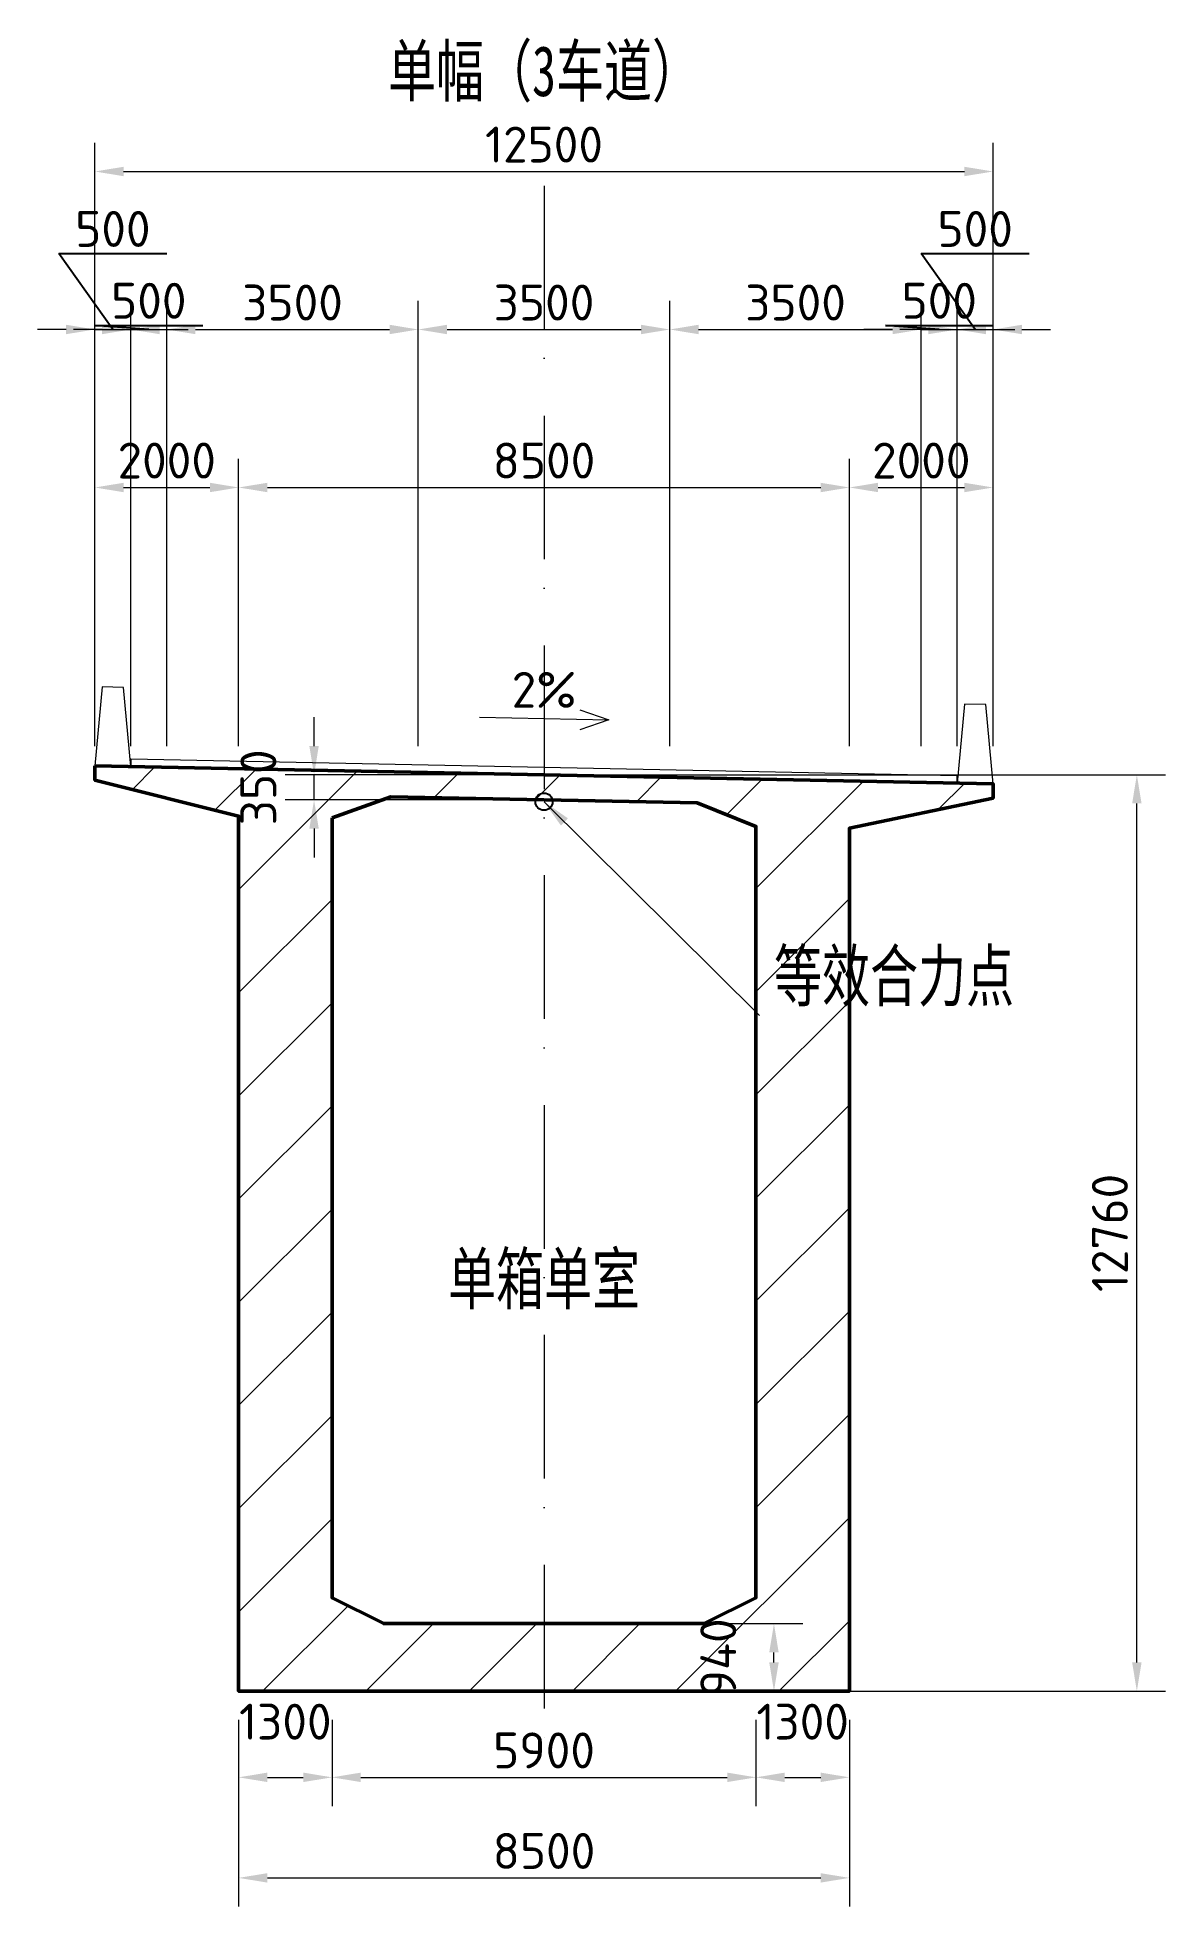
# Model space of a CAD drawing. Header units: millimetres. Extents: x 36000 to 115635, y 24640 to 50667.
# Drawn here: x 36000 to 51700, y 24640 to 50667 of the extents above.
import ezdxf
from ezdxf.enums import TextEntityAlignment as Align

# ---------------------------------------------------------------- set-up
doc = ezdxf.new("R2010")
doc.units = ezdxf.units.MM
doc.linetypes.add('B-CENTER', pattern=[3200, 2000, -400, 0, -800])
for name, color, linetype, lineweight in [('B-CENTER', 7, 'B-CENTER', 13), ('B-CUT', 7, 'Continuous', 50), ('B-DETAIL', 7, 'Continuous', 13), ('B-DIM', 7, 'Continuous', 13), ('B-HATCH', 7, 'Continuous', 13), ('B-PRESTRESS', 7, 'Continuous', 25), ('B-TEXT', 7, 'Continuous', 13)]:
    doc.layers.add(name, color=color, linetype=linetype, lineweight=lineweight)
doc.styles.add('CN_FS', font='simfang.ttf', dxfattribs={"width": 0.7})
doc.styles.add('ISO_NUM', font='isocpeur.ttf')
doc.dimstyles.new('CN_MM_200', dxfattribs={"dimscale": 200, "dimtxt": 2.5, "dimasz": 2, "dimexe": 2, "dimexo": 2, "dimtad": 1, "dimdec": 0, "dimtxsty": 'ISO_NUM', "dimcen": 2.5, "dimazin": 3, "dimtfac": 1, "dimtmove": 1, "dimatfit": 3, "dimlwd": 13, "dimlwe": 13, "dimarcsym": 0})

# ---------------------------------------------------------------- blocks, each defined once
blk = doc.blocks.new('_CLOSEDFILLED')
at = {"color": 0, "linetype": 'ByBlock'}
blk.add_solid([(-1, 0.164), (0, 0), (-1, -0.164)], dxfattribs=at)
blk = doc.blocks.new('*D2')
at = {"color": 0}
for p, q in [((37050, 46600), (36300, 47656.25)), ((36300, 47656.25), (37800, 47656.25))]:
    blk.add_line(p, q, dxfattribs=at)
at = {"color": 0, "lineweight": 13}
for p, q in [((36800, 40800), (36800, 47000)), ((37300, 40800), (37300, 47000)), ((36400, 46600), (36000, 46600)), ((36800, 46600), (37300, 46600)), ((37700, 46600), (38100, 46600))]:
    blk.add_line(p, q, dxfattribs=at)
at = {"layer": 'Defpoints'}
for p in [(36800, 46600), (36800, 40400), (37300, 40400)]:
    blk.add_point(p, dxfattribs=at)
at = {"layer": 'B-DIM', "color": 0, "xscale": 400, "yscale": 400}
blk.add_blockref('_CLOSEDFILLED', (36800, 46600), dxfattribs=at)
at = {"layer": 'B-DIM', "color": 0, "xscale": 400, "yscale": 400, "rotation": 180}
blk.add_blockref('_CLOSEDFILLED', (37300, 46600), dxfattribs=at)
at = {"layer": 'B-DIM', "color": 0, "insert": (37050, 48000), "char_height": 500, "attachment_point": 5, "style": 'ISO_NUM'}
blk.add_mtext('500', dxfattribs=at)
blk = doc.blocks.new('*D3')
at = {"color": 0, "lineweight": 13}
for p, q in [((37300, 40800), (37300, 47000)), ((37800, 40800), (37800, 47000)), ((36900, 46600), (36500, 46600)), ((37300, 46600), (37800, 46600)), ((38200, 46600), (38600, 46600))]:
    blk.add_line(p, q, dxfattribs=at)
at = {"color": 0}
for p, q in [((37550, 46600), (36800, 46656.25)), ((36800, 46656.25), (38300, 46656.25))]:
    blk.add_line(p, q, dxfattribs=at)
at = {"layer": 'Defpoints'}
for p in [(37300, 46600), (37300, 40400), (37800, 40400)]:
    blk.add_point(p, dxfattribs=at)
at = {"layer": 'B-DIM', "color": 0, "xscale": 400, "yscale": 400}
blk.add_blockref('_CLOSEDFILLED', (37300, 46600), dxfattribs=at)
at = {"layer": 'B-DIM', "color": 0, "xscale": 400, "yscale": 400, "rotation": 180}
blk.add_blockref('_CLOSEDFILLED', (37800, 46600), dxfattribs=at)
at = {"layer": 'B-DIM', "color": 0, "insert": (37550, 47000), "char_height": 500, "attachment_point": 5, "style": 'ISO_NUM'}
blk.add_mtext('500', dxfattribs=at)
blk = doc.blocks.new('*D7')
at = {"color": 0, "lineweight": 13}
for p, q in [((48300, 40800), (48300, 47000)), ((48800, 40800), (48800, 47000)), ((47900, 46600), (47500, 46600)), ((48300, 46600), (48800, 46600)), ((49200, 46600), (49600, 46600))]:
    blk.add_line(p, q, dxfattribs=at)
at = {"color": 0}
for p, q in [((48550, 46600), (47800, 46656.25)), ((47800, 46656.25), (49300, 46656.25))]:
    blk.add_line(p, q, dxfattribs=at)
at = {"layer": 'Defpoints'}
for p in [(48300, 46600), (48300, 40400), (48800, 40400)]:
    blk.add_point(p, dxfattribs=at)
at = {"layer": 'B-DIM', "color": 0, "xscale": 400, "yscale": 400}
blk.add_blockref('_CLOSEDFILLED', (48300, 46600), dxfattribs=at)
at = {"layer": 'B-DIM', "color": 0, "xscale": 400, "yscale": 400, "rotation": 180}
blk.add_blockref('_CLOSEDFILLED', (48800, 46600), dxfattribs=at)
at = {"layer": 'B-DIM', "color": 0, "insert": (48550, 47000), "char_height": 500, "attachment_point": 5, "style": 'ISO_NUM'}
blk.add_mtext('500', dxfattribs=at)
blk = doc.blocks.new('*D8')
at = {"color": 0}
for p, q in [((49050, 46600), (48300, 47656.25)), ((48300, 47656.25), (49800, 47656.25))]:
    blk.add_line(p, q, dxfattribs=at)
at = {"color": 0, "lineweight": 13}
for p, q in [((48800, 40800), (48800, 47000)), ((49300, 40800), (49300, 47000)), ((48400, 46600), (48000, 46600)), ((48800, 46600), (49300, 46600)), ((49700, 46600), (50100, 46600))]:
    blk.add_line(p, q, dxfattribs=at)
at = {"layer": 'Defpoints'}
for p in [(48800, 46600), (48800, 40400), (49300, 40400)]:
    blk.add_point(p, dxfattribs=at)
at = {"layer": 'B-DIM', "color": 0, "xscale": 400, "yscale": 400}
blk.add_blockref('_CLOSEDFILLED', (48800, 46600), dxfattribs=at)
at = {"layer": 'B-DIM', "color": 0, "xscale": 400, "yscale": 400, "rotation": 180}
blk.add_blockref('_CLOSEDFILLED', (49300, 46600), dxfattribs=at)
at = {"layer": 'B-DIM', "color": 0, "insert": (49050, 48000), "char_height": 500, "attachment_point": 5, "style": 'ISO_NUM'}
blk.add_mtext('500', dxfattribs=at)

msp = doc.modelspace()

# ---------------------------------------------------------------- hatches: boundary and pattern name
at = {"layer": 'B-HATCH'}
h = msp.add_hatch(dxfattribs=at)
h.set_pattern_fill('ANSI31', color=256, scale=320, style=0)
h.paths.add_polyline_path([(36800, 40525), (49300, 40275), (49300, 40075), (47300, 39655), (47300, 27640), (38800, 27640), (38800, 39825), (36800, 40325)])
h.paths.add_polyline_path([(40100, 39799), (40920, 40092.6), (45180, 40007.4), (46000, 39681), (46000, 28940), (45280, 28580), (40820, 28580), (40100, 28940)], flags=0)

# ---------------------------------------------------------------- linework, layer by layer
at = {"layer": 'B-CENTER'}
msp.add_line((43050, 48600), (43050, 26440), dxfattribs=at)
at = {"layer": 'B-CUT'}
for points in [[(36800, 40525), (49300, 40275), (49300, 40075), (47300, 39655), (47300, 27640), (38800, 27640), (38800, 39825), (36800, 40325)], [(40100, 39799), (40920, 40092.6), (45180, 40007.4), (46000, 39681), (46000, 28940), (45280, 28580), (40820, 28580), (40100, 28940)]]:
    msp.add_lwpolyline(points, close=True, dxfattribs=at)
at = {"layer": 'B-DETAIL'}
for p, q in [((42150, 41200), (43950, 41164)), ((43050, 40024.91232), (46050, 37050))]:
    msp.add_line(p, q, dxfattribs=at)
for points in [[(36800, 40525), (37300, 40515), (37200, 41617), (36900, 41623)], [(48800, 40285), (49300, 40275), (49200, 41377), (48900, 41383)], [(37300, 40515), (48800, 40285), (48800, 40385), (37300, 40615)]]:
    msp.add_lwpolyline(points, close=True, dxfattribs=at)
msp.add_lwpolyline([(43550, 41304), (43950, 41164), (43550, 41024)], dxfattribs=at)
msp.add_solid([(43050, 40024.91232), (43383.31703, 39792.96457), (43284.73861, 39693.55483)], dxfattribs=at)
at = {"layer": 'B-PRESTRESS'}
msp.add_circle((43050, 40024.91232), 120, dxfattribs=at)

# ---------------------------------------------------------------- texts
at = {"layer": 'B-TEXT', "style": 'CN_FS', "width": 0.7}
for s, p in [('单幅（3车道）', (43050, 50200)), ('单箱单室', (43050, 33382))]:
    msp.add_text(s, height=700, dxfattribs=at).set_placement(p, align=Align.MIDDLE_CENTER)
at = {"layer": 'B-TEXT', "style": 'ISO_NUM'}
msp.add_text('2%', height=500, dxfattribs=at).set_placement((43050, 41582), align=Align.MIDDLE_CENTER)
at = {"layer": 'B-TEXT', "style": 'CN_FS', "width": 0.7}
msp.add_text('等效合力点', height=700, dxfattribs=at).set_placement((46250, 37250))

# ---------------------------------------------------------------- dimensions: what is measured, and where the dimension line sits
at = {"layer": 'B-DIM'}
for base, p1, p2 in [((36800, 48800), (36800, 40400), (49300, 40400)), ((37800, 46600), (37800, 40400), (41300, 40400)), ((41300, 46600), (41300, 40400), (44800, 40400)), ((44800, 46600), (44800, 40400), (48300, 40400)), ((36800, 44400), (36800, 40400), (38800, 40400)), ((38800, 44400), (38800, 40400), (47300, 40400)), ((47300, 44400), (47300, 40400), (49300, 40400)), ((38800, 26440), (38800, 27640), (40100, 27640)), ((38800, 25040), (38800, 27640), (47300, 27640)), ((40100, 26440), (40100, 27640), (46000, 27640)), ((46000, 26440), (46000, 27640), (47300, 27640))]:
    msp.add_linear_dim(base=base, p1=p1, p2=p2, dimstyle='CN_MM_200', dxfattribs=at).render()
for base, p1, p2, picture, middle in [((36800, 46600), (36800, 40400), (37300, 40400), '*D2', (36300, 47656.25)), ((48800, 46600), (48800, 40400), (49300, 40400), '*D8', (48300, 47656.25)), ((37300, 46600), (37300, 40400), (37800, 40400), '*D3', (36800, 46656.25)), ((48300, 46600), (48300, 40400), (48800, 40400), '*D7', (47800, 46656.25))]:
    dim = msp.add_linear_dim(base=base, p1=p1, p2=p2, dimstyle='CN_MM_200', override={"dimtmove": 1}, dxfattribs=at)
    dim.commit()
    dim.dimension.update_dxf_attribs({"geometry": picture, "text_midpoint": middle, "dimtype": 160})
for base, p1, p2 in [((39850, 40050), (43050, 40050), (43050, 40400)), ((51300, 27640), (43050, 27640), (43050, 40400)), ((46250, 27640), (43050, 27640), (43050, 28580))]:
    msp.add_linear_dim(base=base, p1=p1, p2=p2, angle=90, dimstyle='CN_MM_200', dxfattribs=at).render()

doc.saveas('drawing.dxf')
